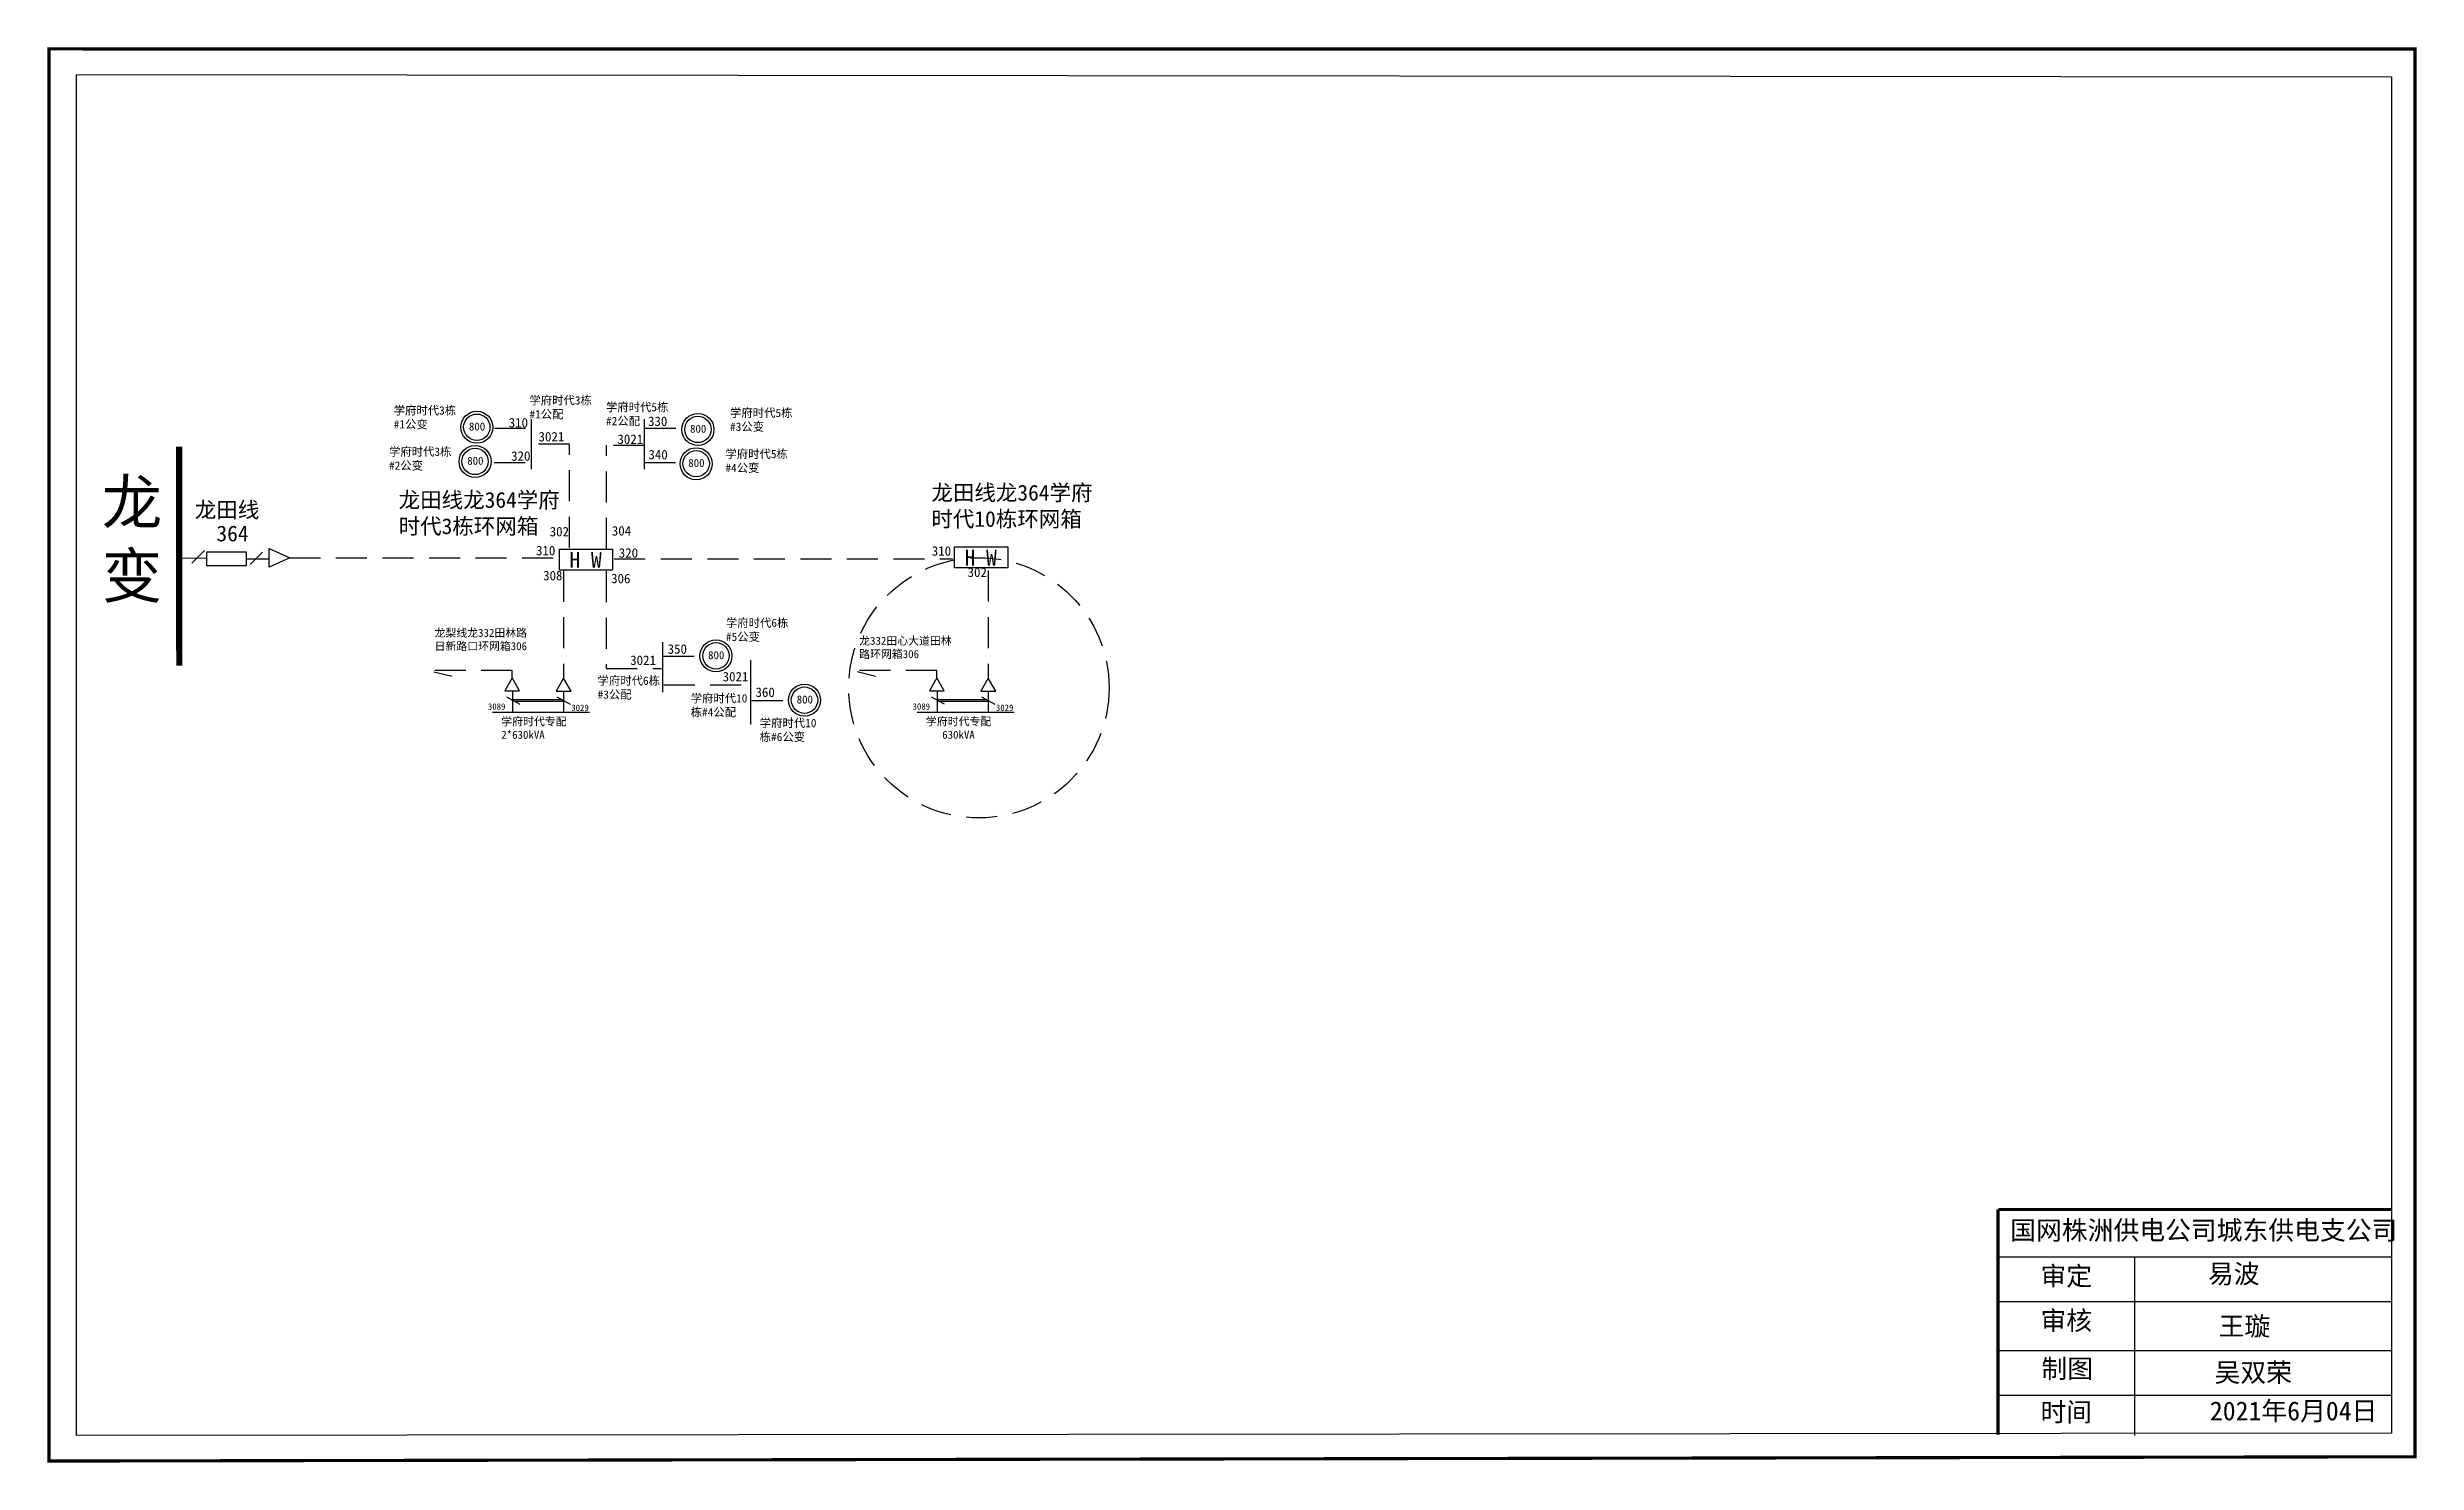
# Model space of a CAD drawing. Extents: x 512 to 888, y -4 to 221.
import ezdxf

# ---------------------------------------------------------------- set-up
doc = ezdxf.new("R2010")
doc.units = 0
doc.header["$LTSCALE"] = 0.774411
doc.linetypes.add('DASHED2', pattern=[9.525, 6.35, -3.175])
doc.layers.get('0').update_dxf_attribs({"linetype": 'CONTINUOUS'})
doc.styles.add('hztxt_txtstyle_0.00_0_0', font='', dxfattribs={"bigfont": 'hztxt.shx'})
doc.styles.add('hztxt_txtstyle_1.99_0_0', font='', dxfattribs={"height": 1.9941, "bigfont": 'hztxt.shx'})
doc.styles.get("Standard").update_dxf_attribs({"font": '', "height": 2.5})
doc.styles.add('字体', font='simkai_0.ttf', dxfattribs={"height": 2.5})
doc.styles.add('楷体_GB2312_txtstyle_3.00_0_0', font='simkai_0.ttf', dxfattribs={"height": 3})
doc.styles.get('hztxt_txtstyle_0.00_0_0').set_extended_font_data('hztxt')
doc.styles.get('hztxt_txtstyle_1.99_0_0').set_extended_font_data('hztxt')
doc.styles.get('Standard').set_extended_font_data('SimSun')

msp = doc.modelspace()

# ---------------------------------------------------------------- linework, layer by layer
for p, q in [((588.61, 153.74), (588.61, 161.66)), ((606.55, 153.73), (606.55, 161.65)), ((609.47, 118.37), (609.47, 126.29)), ((623.42, 113.23), (623.42, 123.45))]:
    msp.add_line(p, q)
at = {"linetype": 'DASHED2'}
for p, q in [((582.75, 160.21), (588.5, 160.21)), ((606.59, 160.21), (612.34, 160.21)), ((582.71, 154.81), (588.46, 154.81)), ((594.64, 157.7), (588.64, 157.7)), ((594.64, 141.27), (594.64, 157.7)), ((600.54, 141.08), (600.54, 157.51)), ((606.57, 157.48), (600.57, 157.48)), ((606.55, 154.81), (612.3, 154.81)), ((550.25, 139.66), (592.94, 139.66)), ((601.76, 139.53), (655.4, 139.53)), ((609.53, 124.08), (615.28, 124.08)), ((573.16, 121.61), (576.05, 120.87)), ((600.48, 122.13), (609.27, 122.13)), ((640.28, 121.62), (643.17, 120.88)), ((609.59, 119.5), (623.11, 119.5)), ((623.58, 117.05), (629.33, 117.05))]:
    msp.add_line(p, q, dxfattribs=at)
at = {"linetype": 'Continuous'}
for p, q in [((537.1, 139.55), (533.15, 139.6)), ((534.78, 138.83), (536.76, 140.81)), ((544.01, 138.59), (545.99, 140.57)), ((547.03, 141.12), (550.31, 139.64)), ((547.03, 138.17), (547.03, 141.12)), ((550.31, 139.64), (547.04, 138.18)), ((821.19, 28.82), (883.55, 28.82)), ((842.83, 28.81), (842.83, 0.48)), ((821.19, 21.71), (883.55, 21.71)), ((821.19, 13.96), (883.55, 13.96)), ((821.19, 6.86), (883.55, 6.86))]:
    msp.add_line(p, q, dxfattribs=at)
at = {"color": 0, "linetype": 'Continuous'}
msp.add_line((543.38, 139.5), (547.05, 139.5), dxfattribs=at)
at = {"linetype": 'Continuous', "const_width": 0.5}
msp.add_lwpolyline([(512.12, 220.38), (887.29, 220.37), (887.29, -2.91), (512.12, -3.59)], close=True, dxfattribs=at)
at = {"linetype": 'Continuous'}
for points in [[(516.48, 216.33), (883.54, 215.94), (883.54, 0.84), (516.48, 0.46)], [(543.39, 138.41), (537.14, 138.41), (537.14, 140.63), (543.39, 140.63)]]:
    msp.add_lwpolyline(points, close=True, dxfattribs=at)
for points, const_width in [([(532.79, 122.56), (532.77, 157.3)], 1), ([(821.15, 36.32), (821.15, 0.59)], 0.5), ([(821.19, 36.32), (883.55, 36.32)], 0.5)]:
    msp.add_lwpolyline(points, dxfattribs=dict(at, const_width=const_width))
at = {"color": 0, "linetype": 'Continuous'}
for points in [[(593.05, 141.05), (601.5, 141.05), (601.5, 137.71), (593.05, 137.71)], [(655.7, 141.4), (664.15, 141.4), (664.15, 138.06), (655.7, 138.06)]]:
    msp.add_lwpolyline(points, close=True, dxfattribs=at)
at = {"color": 7, "linetype": 'DASHED2'}
for points in [[(593.73, 137.62), (593.73, 120.57)], [(600.48, 137.54), (600.48, 122.17)], [(661.06, 137.63), (661.06, 120.58)], [(585.58, 120.58), (585.58, 121.79), (572.99, 121.79)], [(652.91, 120.59), (652.91, 121.8), (640.32, 121.8)]]:
    msp.add_lwpolyline(points, dxfattribs=at)
at = {"color": 7, "linetype": 'Continuous'}
for points in [[(585.57, 120.61), (584.4, 118.57), (586.75, 118.57)], [(593.73, 120.57), (592.56, 118.53), (594.91, 118.53)], [(652.91, 120.62), (651.73, 118.58), (654.08, 118.58)], [(661.06, 120.58), (659.89, 118.54), (662.24, 118.54)]]:
    msp.add_lwpolyline(points, close=True, dxfattribs=at)
for points in [[(584.66, 117.62), (586.76, 116.48)], [(585.62, 118.53), (585.62, 115.13)], [(585.62, 117.17), (593.5, 117.17)], [(585.91, 116.94), (593.76, 116.94)], [(592.65, 117.61), (594.74, 116.47)], [(593.73, 118.53), (593.73, 115.14)], [(651.99, 117.63), (654.09, 116.49)], [(652.95, 118.54), (652.95, 115.14)], [(652.95, 117.18), (660.83, 117.18)], [(653.24, 116.95), (661.09, 116.95)], [(659.98, 117.62), (662.08, 116.48)], [(661.06, 118.54), (661.06, 115.15)], [(597.83, 115.14), (582.45, 115.14)], [(665.17, 115.15), (649.78, 115.15)]]:
    msp.add_lwpolyline(points, dxfattribs=at)
for centre, radius in [((579.96, 160.37), 2.54), ((579.96, 160.38), 2.09), ((615.02, 160.02), 2.54), ((615.02, 160.03), 2.09), ((579.68, 154.94), 2.54), ((579.68, 154.95), 2.09), ((614.74, 154.59), 2.54), ((614.74, 154.6), 2.09), ((617.88, 124.11), 2.54), ((617.88, 124.12), 2.09), ((631.92, 117.08), 2.54), ((631.92, 117.09), 2.09)]:
    msp.add_circle(centre, radius)
at = {"color": 1, "linetype": 'DASHED2'}
msp.add_circle((659.57, 119.05), 20.64, dxfattribs=at)

# ---------------------------------------------------------------- texts
at = {"linetype": 'Continuous', "attachment_point": 1}
for s, insert, char_height, width, style in [('{\\fSimSun|b0|i0|c134|p2;学府时代3栋#1公配}', (588.3, 165.3), 1.32, 10.4598, '字体'), ('{\\fSimSun|b0|i0|c134|p2;学府时代3栋#1公变}', (566.78, 163.7), 1.32, 10.4598, '字体'), ('{\\fSimSun|b0|i0|c134|p2;学府时代5栋#2公配}', (600.44, 164.22), 1.32, 10.4598, '字体'), ('{\\fSimSun|b0|i0|c134|p2;学府时代5栋#3公变}', (620.11, 163.32), 1.32, 10.4598, '字体'), ('{\\fSimSun|b0|i0|c134|p2;学府时代3栋#2公变}', (566.04, 157.16), 1.32, 10.4598, '字体'), ('{\\fSimSun|b0|i0|c134|p2;学府时代5栋#4公变}', (619.38, 156.79), 1.32, 10.4598, '字体'), ('{\\fSimSun|b0|i0|c134|p2;龙\\P变}', (520.51, 152), 7, 28.4432, '字体'), ('{\\fSimSun|b0|i0|c134|p2;龙田线龙364学府时代3栋环网箱}', (567.56, 150.1), 2.5, 28.013, '字体'), ('{\\fSimSun|b0|i0|c134|p2;龙田线龙364学府时代10栋环网箱}', (652.03, 151.25), 2.5, 28.013, '字体'), ('{\\fSimSun|b0|i0|c134|p2;学府时代6栋#5公变}', (619.46, 130), 1.32, 10.4598, '字体'), ('{\\fSimSun|b0|i0|c134|p2;学府时代6栋#3公配}', (599.11, 120.84), 1.32, 10.4598, '字体'), ('{\\fSimSun|b0|i0|c134|p2;学府时代10栋#4公配}', (613.87, 118.04), 1.32, 10.4598, '字体'), ('{\\fSimSun|b0|i0|c134|p2;学府时代10栋#6公变}', (624.82, 114.12), 1.32, 10.4598, '字体'), ('国网株洲供电公司城东供电支公司', (823.1, 34.51), 3, 82.0179, '字体'), ('审定', (827.89, 27.26), 3, 23.4615, '字体'), ('{\\fSimSun|b0|i0|c134|p2;易波}', (854.45, 27.61), 3, 23.4615, '字体'), ('审核', (827.89, 20.19), 3, 23.4615, '字体'), ('{\\fSimSun|b0|i0|c134|p2;王璇}', (856.15, 19.31), 3, 33.0539, '字体'), ('制图', (828.05, 12.57), 3, 23.4615, '字体'), ('吴双荣', (855.5, 11.97), 3, 53.16, '楷体_GB2312_txtstyle_3.00_0_0'), ('时间', (827.89, 5.69), 3, 23.4615, '字体'), ('{\\fSimSun|b0|i0|c134|p2;2021年6月04日}', (854.76, 5.86), 3, 34.7235, '楷体_GB2312_txtstyle_3.00_0_0')]:
    msp.add_mtext(s, dxfattribs=dict(at, insert=insert, char_height=char_height, width=width, style=style))
for s, insert, char_height, width in [('310', (585.02, 161.85), 1.5, 5.6554), ('330', (607.11, 162.07), 1.5, 5.6554), ('3021', (589.75, 159.63), 1.5, 5.6554), ('3021', (602.26, 159.23), 1.5, 5.6554), ('320', (585.4, 156.56), 1.5, 5.6554), ('340', (607.17, 156.79), 1.5, 5.6554), ('龙田线', (535.24, 148.53), 2.5, 14.3336), ('364', (538.67, 144.78), 2.5, 5.6554), ('302', (591.52, 144.57), 1.5, 5.6554), ('304', (601.37, 144.7), 1.5, 5.6554), ('310', (589.35, 141.57), 1.5, 5.6554), ('H W', (594.66, 140.59), 2.5, 5.6554), ('320', (602.47, 141.19), 1.5, 5.6554), ('310', (652.1, 141.5), 1.5, 5.6554), ('H W', (657.31, 140.94), 2.5, 5.6554), ('308', (590.48, 137.6), 1.5, 5.6554), ('306', (601.26, 137.14), 1.5, 5.6554), ('302', (657.78, 138.12), 1.5, 5.6554), ('3021', (604.28, 124.17), 1.5, 5.6554), ('350', (610.22, 125.95), 1.5, 5.6554), ('3021', (618.94, 121.57), 1.5, 5.6554), ('360', (624.15, 119.1), 1.5, 5.6554)]:
    msp.add_mtext(s, dxfattribs=dict(at, insert=insert, char_height=char_height, width=width))
at = {"attachment_point": 1}
for s, insert, char_height, width, style in [('{\\fSimSun|b0|i0|c134|p2;800}', (578.71, 161.12), 1.2653, 15.1589, 'hztxt_txtstyle_1.99_0_0'), ('{\\fSimSun|b0|i0|c134|p2;800}', (613.77, 160.77), 1.2653, 15.1589, 'hztxt_txtstyle_1.99_0_0'), ('{\\fSimSun|b0|i0|c134|p2;800}', (578.44, 155.69), 1.2653, 15.1589, 'hztxt_txtstyle_1.99_0_0'), ('{\\fSimSun|b0|i0|c134|p2;800}', (613.49, 155.34), 1.2653, 15.1589, 'hztxt_txtstyle_1.99_0_0'), ('{\\fSimSun|b0|i0|c134|p2;龙梨线龙332田林路日新路口环网箱306}', (573.26, 128.4), 1.2653, 15.1589, 'hztxt_txtstyle_1.99_0_0'), ('{\\fSimSun|b0|i0|c134|p2;800}', (616.63, 124.86), 1.2653, 15.1589, 'hztxt_txtstyle_1.99_0_0'), ('{\\fSimSun|b0|i0|c134|p2;龙332田心大道田林路环网箱306}', (640.59, 127.14), 1.2653, 15.1589, 'hztxt_txtstyle_1.99_0_0'), ('{\\fSimSun|b0|i0|c134|p2;3089}', (581.72, 116.58), 1.0179, 2.6683, 'hztxt_txtstyle_0.00_0_0'), ('{\\fSimSun|b0|i0|c134|p2;800}', (630.68, 117.83), 1.2653, 15.1589, 'hztxt_txtstyle_1.99_0_0'), ('{\\fSimSun|b0|i0|c134|p2;3089}', (649.06, 116.59), 1.0179, 2.6683, 'hztxt_txtstyle_0.00_0_0'), ('{\\fSimSun|b0|i0|c134|p2;学府时代专配 \\P2*630kVA}', (583.84, 114.34), 1.2653, 12.1063, 'hztxt_txtstyle_1.99_0_0'), ('{\\fSimSun|b0|i0|c0|p2;3029}', (594.94, 116.39), 1.0179, 2.6683, 'hztxt_txtstyle_0.00_0_0'), ('{\\fSimSun|b0|i0|c134|p2;学府时代专配 \\P   630kVA}', (651.17, 114.35), 1.2653, 12.1063, 'hztxt_txtstyle_1.99_0_0'), ('{\\fSimSun|b0|i0|c0|p2;3029}', (662.27, 116.4), 1.0179, 2.6683, 'hztxt_txtstyle_0.00_0_0')]:
    msp.add_mtext(s, dxfattribs=dict(at, insert=insert, char_height=char_height, width=width, style=style))

doc.saveas('drawing.dxf')
